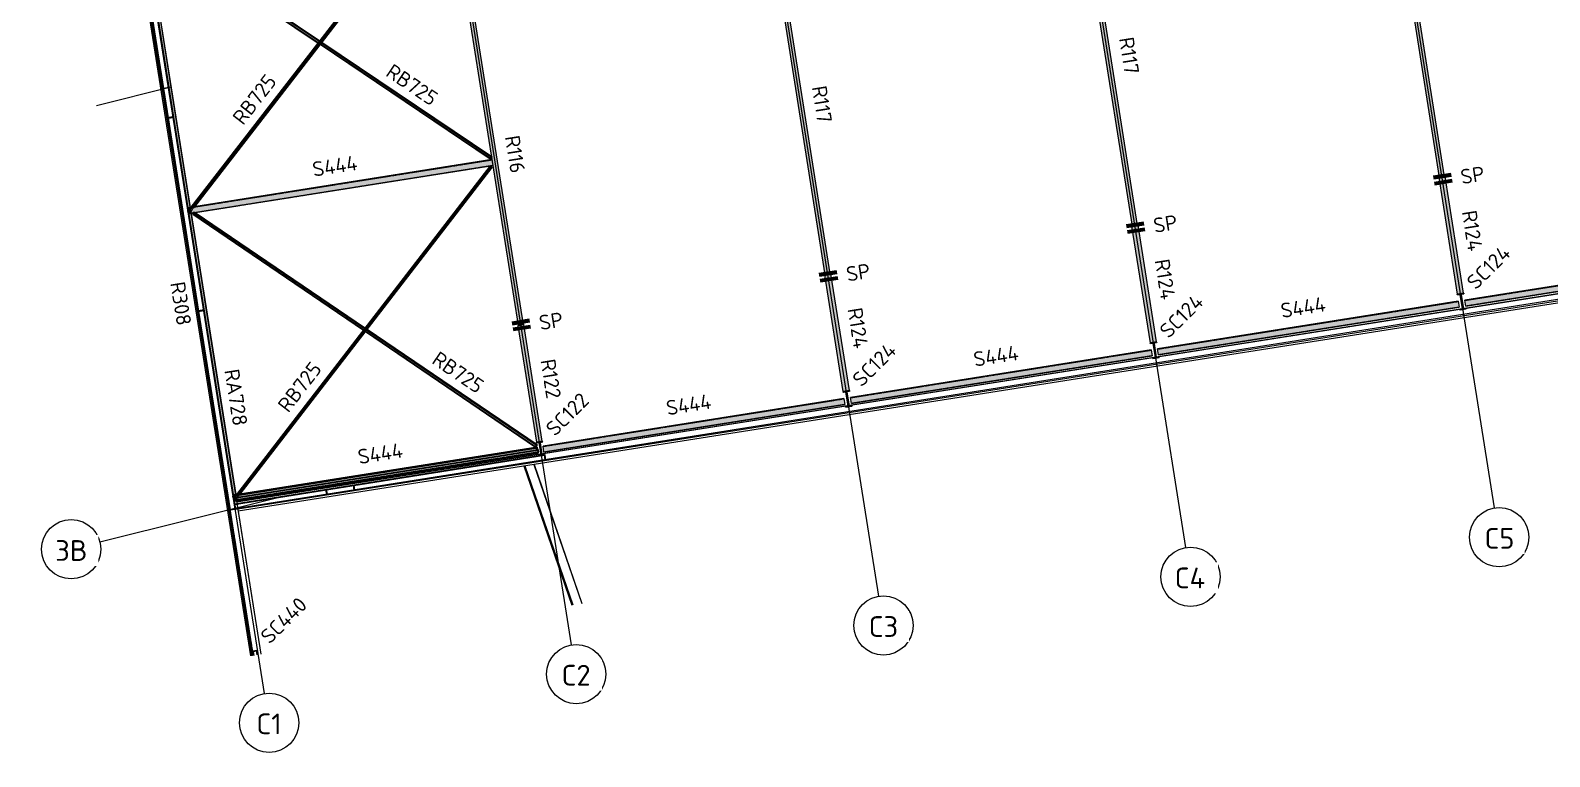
# Model space of a CAD drawing. Header units: millimetres. Extents: x 665 to 246729, y 5858 to 4056708.
# Drawn here: x 29257 to 80552, y 3990640 to 4015162 of the extents above; entities that cross this region are included whole.
import ezdxf

# ---------------------------------------------------------------- set-up
doc = ezdxf.new("R2010")
doc.units = ezdxf.units.MM
doc.linetypes.add('Dash', pattern=[7, 5, -2])
doc.linetypes.add('Hidden Half', pattern=[3, 2, -1])
for name, color, linetype, lineweight in [('A-200-M_WALL_EXT', 113, 'Continuous', 13), ('A-270-M_ROOF', 132, 'Continuous', 13), ('S-280-A_COLUMN', 171, 'Continuous', 18), ('S-280-A_STRUCT_FRAME', 2, 'Continuous', 18), ('S-280-M_COLUMN', 52, 'Continuous', 13), ('S-280-M_STRUCT_FRAME', 12, 'Continuous', 13), ('S-280-MH_COLUMN', 52, 'Hidden Half', 13), ('Z-000-T_TEXT', 131, 'Continuous', 25), ('Z-030-M_GRID', 191, 'Continuous', 13), ('Z-033_T_GRIDREF', 31, 'Continuous', 13)]:
    doc.layers.add(name, color=color, linetype=linetype, lineweight=lineweight)
doc.styles.add('ISOCPEUR_2', font='isocpeur.ttf', dxfattribs={"height": 700})
doc.styles.add('ISOCPEUR_3', font='isocpeur.ttf', dxfattribs={"height": 500})

# ---------------------------------------------------------------- blocks, each defined once
blk = doc.blocks.new('Roof Gutters3 - Roof Gutters-1885272-S6_001 - UPPER ROOF FRAMING - PART 3')
at = {"layer": 'A-270-M_ROOF', "color": 253, "lineweight": 5}
for p, q in [((-2323091, 4018745), (-2322211, 4013193)), ((-2322739, 4018497), (-2321907, 4013242)), ((-2322211, 4013193), (-2322230, 4013190)), ((-2321907, 4013242), (-2322211, 4013193)), ((-2322207, 4013167), (-2319179, 3994047)), ((-2321908, 4013255), (-2321907, 4013242)), ((-2321907, 4013242), (-2318874, 3994095)), ((-2320768, 4006058), (-2318873, 3994095)), ((-2309649, 4000508), (-2308032, 3995812)), ((-2309645, 4000509), (-2308028, 3995813)), ((-2309986, 4000455), (-2308368, 3995759)), ((-2309958, 4000459), (-2308341, 3995763)), ((-2319555, 3999260), (-2319689, 3999239))]:
    blk.add_line(p, q, dxfattribs=at)
blk = doc.blocks.new('25021-APA-ZZ-ZZ-M3-AR-000001_V3_rvt-1-S6_001 - UPPER ROOF FRAMING - PART 3')
at = {"layer": 'A-270-M_ROOF', "color": 253, "lineweight": 5}
for p, q in [((-2229569, 4013444), (-2319688, 3999234)), ((-2319622, 3999249), (-2229894, 4013398)), ((-2321912, 4013241), (-2324422, 4012615)), ((-2229531, 4013207), (-2319649, 3998997)), ((-2229521, 4013143), (-2319639, 3998933))]:
    blk.add_line(p, q, dxfattribs=at)
blk.add_blockref('Roof Gutters3 - Roof Gutters-1885272-S6_001 - UPPER ROOF FRAMING - PART 3', (0, 0), dxfattribs=at)
blk = doc.blocks.new('NRP_Framing-Steel-SHS - S444 - 200x200x6_0SHS-3936197-S6_001 - UPPER ROOF FRAMING - PART 3')
at = {"layer": 'S-280-M_STRUCT_FRAME', "linetype": 'Dash', "lineweight": 25}
for p, q in [((5206, 94), (-5186, 94)), ((5206, -94), (-5186, -94))]:
    blk.add_line(p, q, dxfattribs=at)
blk = doc.blocks.new('NRP_Framing-Steel-SHS - S444 - 200x200x6_0SHS-3936397-S6_001 - UPPER ROOF FRAMING - PART 3')
at = {"layer": 'S-280-M_STRUCT_FRAME', "linetype": 'Dash', "lineweight": 25}
for p, q in [((5206, 94), (-5195, 94)), ((5206, -94), (-5195, -94))]:
    blk.add_line(p, q, dxfattribs=at)
blk = doc.blocks.new('NRP_Framing-Steel-SHS - S444 - 200x200x6_0SHS-3935530-S6_001 - UPPER ROOF FRAMING - PART 3')
at = {"layer": 'S-280-M_STRUCT_FRAME', "linetype": 'Dash', "lineweight": 25}
for p, q in [((5145, 94), (-5132, 94)), ((5145, -94), (-5132, -94))]:
    blk.add_line(p, q, dxfattribs=at)
blk = doc.blocks.new('NRP_Framing-Steel-SHS - S444 - 200x200x6_0SHS-3935580-S6_001 - UPPER ROOF FRAMING - PART 3')
at = {"layer": 'S-280-M_STRUCT_FRAME', "linetype": 'Dash', "lineweight": 25}
for p, q in [((5155, 94), (-5132, 94)), ((5155, -94), (-5132, -94))]:
    blk.add_line(p, q, dxfattribs=at)
blk = doc.blocks.new('NRP_Framing-Steel-EA - RB725 - 75x75x8EA-3936348-S6_001 - UPPER ROOF FRAMING - PART 3')
at = {"layer": 'S-280-M_STRUCT_FRAME', "linetype": 'Dash', "lineweight": 35}
h = blk.add_hatch(color=132, dxfattribs=at)
h.paths.add_polyline_path([(-2309593, 4001094), (-2309551, 4001156), (-2315293, 4005055), (-2315339, 4004995), (-2309834, 4001258)])
h.paths.add_polyline_path([(-2315401, 4005038), (-2315355, 4005097), (-2321111, 4009005), (-2321138, 4009001), (-2321170, 4008954), (-2316272, 4005629)])
h = blk.add_hatch(color=132, dxfattribs=at)
h.paths.add_polyline_path([(-2309551, 4001156), (-2309552, 4001162), (-2315290, 4005058), (-2315293, 4005055), (-2309701, 4001258)])
h.paths.add_polyline_path([(-2315355, 4005097), (-2315352, 4005101), (-2321105, 4009006), (-2321111, 4009005), (-2316272, 4005719)])
at = {"layer": 'S-280-M_STRUCT_FRAME', "color": 133, "lineweight": 35}
for p, q in [((-2321139, 4009001), (-2321170, 4008955)), ((-2321170, 4008954), (-2321138, 4009001)), ((-2321170, 4008955), (-2321170, 4008954)), ((-2321170, 4008954), (-2315401, 4005038)), ((-2315355, 4005097), (-2321111, 4009005)), ((-2321105, 4009006), (-2315352, 4005101)), ((-2315339, 4004995), (-2309593, 4001094)), ((-2309551, 4001156), (-2315293, 4005055)), ((-2315290, 4005058), (-2309552, 4001162)), ((-2309551, 4001156), (-2309593, 4001094)), ((-2309552, 4001162), (-2309551, 4001156))]:
    blk.add_line(p, q, dxfattribs=at)
at = {"layer": 'S-280-M_STRUCT_FRAME', "color": 133, "linetype": 'Dash', "lineweight": 35}
for p, q in [((-2321132, 4009010), (-2321139, 4009001)), ((-2321138, 4009001), (-2321128, 4009016)), ((-2321129, 4009023), (-2321133, 4009016)), ((-2321133, 4009016), (-2321132, 4009010)), ((-2321128, 4009016), (-2321129, 4009023)), ((-2321129, 4009023), (-2321105, 4009006)), ((-2321112, 4009005), (-2321128, 4009016)), ((-2315401, 4005038), (-2315339, 4004995)), ((-2315293, 4005055), (-2315355, 4005097)), ((-2315352, 4005101), (-2315290, 4005058))]:
    blk.add_line(p, q, dxfattribs=at)
blk = doc.blocks.new('NRP_Framing-Steel-EA - RB725 - 75x75x8EA-3936451-S6_001 - UPPER ROOF FRAMING - PART 3')
at = {"layer": 'S-280-M_STRUCT_FRAME', "linetype": 'Dash', "lineweight": 35}
h = blk.add_hatch(color=132, dxfattribs=at)
h.paths.add_polyline_path([(-2319789, 3999342), (-2319788, 3999343), (-2319790, 3999348)])
h.paths.add_polyline_path([(-2319686, 3999483), (-2319679, 3999484), (-2311127, 4010571), (-2311128, 4010577), (-2319007, 4000363)])
for points in [[(-2319679, 3999484), (-2319668, 3999486), (-2311120, 4010566), (-2311127, 4010571), (-2319007, 4000355)], [(-2319668, 3999486), (-2319578, 3999500), (-2311068, 4010531), (-2311121, 4010571), (-2311120, 4010566), (-2319007, 4000342)], [(-2311068, 4010531), (-2311068, 4010532), (-2311128, 4010577), (-2311127, 4010571), (-2311120, 4010566), (-2311121, 4010572)]]:
    blk.add_hatch(color=132, dxfattribs=at).paths.add_polyline_path(points)
at = {"layer": 'S-280-M_STRUCT_FRAME', "color": 133, "lineweight": 35}
for p, q in [((-2319686, 3999483), (-2311128, 4010577)), ((-2311127, 4010571), (-2319679, 3999484)), ((-2311120, 4010566), (-2319668, 3999486)), ((-2311068, 4010531), (-2319578, 3999500)), ((-2311128, 4010577), (-2311127, 4010571)), ((-2311068, 4010532), (-2311128, 4010577)), ((-2311127, 4010571), (-2311120, 4010566)), ((-2311120, 4010566), (-2311121, 4010572)), ((-2311121, 4010572), (-2311068, 4010531)), ((-2311068, 4010531), (-2311068, 4010532)), ((-2319789, 3999342), (-2319790, 3999348))]:
    blk.add_line(p, q, dxfattribs=at)
at = {"layer": 'S-280-M_STRUCT_FRAME', "color": 133, "linetype": 'Dash', "lineweight": 35}
for p, q in [((-2319790, 3999348), (-2319686, 3999483)), ((-2319679, 3999484), (-2319789, 3999342)), ((-2319668, 3999486), (-2319782, 3999337)), ((-2319578, 3999500), (-2319730, 3999302)), ((-2319782, 3999337), (-2319789, 3999342)), ((-2319730, 3999302), (-2319780, 3999340))]:
    blk.add_line(p, q, dxfattribs=at)
blk = doc.blocks.new('NRP_Framing-Steel-EA - RB725 - 75x75x8EA-3936944-S6_001 - UPPER ROOF FRAMING - PART 3')
at = {"layer": 'S-280-M_STRUCT_FRAME', "linetype": 'Dash', "lineweight": 35}
h = blk.add_hatch(color=132, dxfattribs=at)
h.paths.add_polyline_path([(-2311123, 4010819), (-2311081, 4010881), (-2316828, 4014751), (-2316873, 4014692), (-2311956, 4011380)])
h.paths.add_polyline_path([(-2316936, 4014734), (-2316890, 4014793), (-2322688, 4018698), (-2322712, 4018694), (-2322745, 4018646), (-2318997, 4016122)])
h = blk.add_hatch(color=132, dxfattribs=at)
h.paths.add_polyline_path([(-2311081, 4010881), (-2311082, 4010888), (-2316825, 4014755), (-2316828, 4014751), (-2311956, 4011470)])
h.paths.add_polyline_path([(-2316890, 4014793), (-2316887, 4014797), (-2322681, 4018699), (-2322688, 4018698), (-2321256, 4017733)])
at = {"layer": 'S-280-M_STRUCT_FRAME', "color": 133, "lineweight": 35}
for p, q in [((-2322713, 4018694), (-2322745, 4018646)), ((-2322745, 4018646), (-2322712, 4018694)), ((-2322745, 4018646), (-2322745, 4018646)), ((-2322745, 4018646), (-2316936, 4014734)), ((-2316890, 4014793), (-2322688, 4018698)), ((-2322681, 4018699), (-2316887, 4014797)), ((-2316873, 4014692), (-2311123, 4010819)), ((-2311081, 4010881), (-2316828, 4014751)), ((-2316825, 4014755), (-2311082, 4010888)), ((-2311081, 4010881), (-2311123, 4010819)), ((-2311082, 4010888), (-2311081, 4010881))]:
    blk.add_line(p, q, dxfattribs=at)
at = {"layer": 'S-280-M_STRUCT_FRAME', "color": 133, "linetype": 'Dash', "lineweight": 35}
for p, q in [((-2322708, 4018702), (-2322713, 4018694)), ((-2322712, 4018694), (-2322703, 4018708)), ((-2322704, 4018714), (-2322708, 4018708)), ((-2322708, 4018708), (-2322708, 4018702)), ((-2322703, 4018708), (-2322704, 4018714)), ((-2322704, 4018714), (-2322681, 4018699)), ((-2322688, 4018698), (-2322703, 4018708)), ((-2316936, 4014734), (-2316874, 4014692)), ((-2316828, 4014751), (-2316890, 4014793)), ((-2316887, 4014797), (-2316825, 4014755))]:
    blk.add_line(p, q, dxfattribs=at)
blk = doc.blocks.new('NRP_Framing-Steel-EA - RB725 - 75x75x8EA-3965456-S6_001 - UPPER ROOF FRAMING - PART 3')
at = {"layer": 'S-280-M_STRUCT_FRAME', "linetype": 'Dash', "lineweight": 35}
h = blk.add_hatch(color=132, dxfattribs=at)
h.paths.add_polyline_path([(-2321326, 4009049), (-2321326, 4009050), (-2321327, 4009056)])
h.paths.add_polyline_path([(-2321224, 4009190), (-2321217, 4009191), (-2312641, 4020280), (-2312642, 4020286), (-2320724, 4009836)])
for points in [[(-2321217, 4009191), (-2321205, 4009193), (-2312635, 4020275), (-2312641, 4020280), (-2320718, 4009836)], [(-2321205, 4009193), (-2321115, 4009207), (-2312583, 4020240), (-2312636, 4020280), (-2312635, 4020275), (-2320708, 4009836)], [(-2312583, 4020240), (-2312583, 4020240), (-2312642, 4020286), (-2312641, 4020280), (-2312635, 4020275), (-2312636, 4020280), (-2312588, 4020244)]]:
    blk.add_hatch(color=132, dxfattribs=at).paths.add_polyline_path(points)
at = {"layer": 'S-280-M_STRUCT_FRAME', "color": 133, "lineweight": 35}
for p, q in [((-2321224, 4009190), (-2312642, 4020286)), ((-2312641, 4020280), (-2321217, 4009191)), ((-2312635, 4020275), (-2321205, 4009193)), ((-2312583, 4020240), (-2321115, 4009207)), ((-2312642, 4020286), (-2312641, 4020280)), ((-2312583, 4020240), (-2312642, 4020286)), ((-2312641, 4020280), (-2312635, 4020275)), ((-2312635, 4020275), (-2312636, 4020280)), ((-2312636, 4020280), (-2312583, 4020240)), ((-2312583, 4020240), (-2312583, 4020240)), ((-2321326, 4009049), (-2321327, 4009056))]:
    blk.add_line(p, q, dxfattribs=at)
at = {"layer": 'S-280-M_STRUCT_FRAME', "color": 133, "linetype": 'Dash', "lineweight": 35}
for p, q in [((-2321327, 4009056), (-2321224, 4009190)), ((-2321217, 4009191), (-2321326, 4009049)), ((-2321320, 4009045), (-2321326, 4009049)), ((-2321205, 4009193), (-2321320, 4009045)), ((-2321268, 4009010), (-2321317, 4009048)), ((-2321115, 4009207), (-2321268, 4009010))]:
    blk.add_line(p, q, dxfattribs=at)
blk = doc.blocks.new('NRP_Framing-Steel-EA - WB725 - 75x75x8EA-3952099-S6_001 - UPPER ROOF FRAMING - PART 3')
at = {"layer": 'S-280-M_STRUCT_FRAME', "linetype": 'Dash', "lineweight": 25}
for points in [[(-2309528, 4000992), (-2309525, 4000992), (-2309526, 4001000), (-2309529, 4001000), (-2309529, 4000996)], [(-2319807, 3999364), (-2319792, 3999366), (-2319793, 3999374), (-2319803, 3999373), (-2319813, 3999439), (-2319819, 3999438), (-2319807, 3999367)], [(-2319803, 3999373), (-2319793, 3999374), (-2319804, 3999440), (-2319813, 3999439), (-2319806, 3999397)]]:
    blk.add_hatch(color=256, dxfattribs=at).paths.add_polyline_path(points)
for p, q in [((-2319804, 3999440), (-2309583, 4001059)), ((-2309583, 4001059), (-2309572, 4000993)), ((-2319756, 3999380), (-2309529, 4001000)), ((-2319755, 3999372), (-2309528, 4000992)), ((-2319756, 3999380), (-2319793, 3999374)), ((-2319792, 3999366), (-2319755, 3999372)), ((-2319755, 3999372), (-2319756, 3999380))]:
    blk.add_line(p, q, dxfattribs=at)
at = {"layer": 'S-280-M_STRUCT_FRAME', "lineweight": 25}
for p, q in [((-2309529, 4001000), (-2309526, 4001000)), ((-2309526, 4001000), (-2309525, 4000992)), ((-2319813, 3999439), (-2319819, 3999438)), ((-2319819, 3999438), (-2319807, 3999364)), ((-2319813, 3999439), (-2319804, 3999440)), ((-2319803, 3999373), (-2319813, 3999439)), ((-2319807, 3999364), (-2319792, 3999366)), ((-2319793, 3999374), (-2319803, 3999373))]:
    blk.add_line(p, q, dxfattribs=at)
blk = doc.blocks.new('NRP_Framing-Steel-EA - WB725 - 75x75x8EA-3952101-S6_001 - UPPER ROOF FRAMING - PART 3')
at = {"layer": 'S-280-M_STRUCT_FRAME', "linetype": 'Dash', "lineweight": 25}
for points in [[(-2309494, 4000921), (-2309489, 4000922), (-2309501, 4000996), (-2309528, 4000992), (-2309527, 4000984), (-2309505, 4000987)], [(-2309516, 4000918), (-2309494, 4000921), (-2309505, 4000987), (-2309527, 4000984), (-2309526, 4000980)]]:
    blk.add_hatch(color=256, dxfattribs=at).paths.add_polyline_path(points)
for p, q in [((-2309551, 4000980), (-2319757, 3999364)), ((-2309516, 4000918), (-2319700, 3999305)), ((-2309553, 4000988), (-2309551, 4000980)), ((-2309551, 4000980), (-2309527, 4000984)), ((-2319757, 3999364), (-2319759, 3999371)), ((-2319700, 3999305), (-2319711, 3999371))]:
    blk.add_line(p, q, dxfattribs=at)
at = {"layer": 'S-280-M_STRUCT_FRAME', "lineweight": 25}
for p, q in [((-2309501, 4000996), (-2309528, 4000992)), ((-2309527, 4000984), (-2309505, 4000987)), ((-2309494, 4000921), (-2309516, 4000918)), ((-2309505, 4000987), (-2309494, 4000921)), ((-2309489, 4000922), (-2309501, 4000996)), ((-2309494, 4000921), (-2309489, 4000922))]:
    blk.add_line(p, q, dxfattribs=at)
blk = doc.blocks.new('NRP_Framing-Steel-PFC - R308 - 250PFC-4012580-S6_001 - UPPER ROOF FRAMING - PART 3')
at = {"layer": 'S-280-M_STRUCT_FRAME', "linetype": 'Dash', "lineweight": 25}
for points in [[(-2323124, 4018718), (-2323043, 4018732), (-2323047, 4018742), (-2323126, 4018729)], [(-2323124, 4018717), (-2323035, 4018731), (-2323039, 4018743), (-2323045, 4018741), (-2323043, 4018731), (-2323124, 4018718)], [(-2319216, 3994041), (-2319127, 3994055), (-2323035, 4018731), (-2323124, 4018717), (-2320438, 4001762)]]:
    blk.add_hatch(color=256, dxfattribs=at).paths.add_polyline_path(points)
at = {"layer": 'S-280-M_STRUCT_FRAME', "lineweight": 25}
for p, q in [((-2323047, 4018743), (-2323126, 4018730)), ((-2323126, 4018729), (-2323046, 4018742)), ((-2323126, 4018730), (-2323126, 4018729)), ((-2323126, 4018729), (-2323124, 4018718)), ((-2323043, 4018731), (-2323124, 4018718)), ((-2323124, 4018717), (-2323035, 4018731)), ((-2323124, 4018718), (-2323124, 4018717)), ((-2323124, 4018717), (-2319216, 3994041)), ((-2323045, 4018742), (-2323043, 4018731)), ((-2323035, 4018731), (-2323037, 4018744)), ((-2319127, 3994055), (-2323035, 4018731))]:
    blk.add_line(p, q, dxfattribs=at)
at = {"layer": 'S-280-M_STRUCT_FRAME', "linetype": 'Dash', "lineweight": 25}
for p, q in [((-2323037, 4018744), (-2323046, 4018743)), ((-2323046, 4018742), (-2323045, 4018742))]:
    blk.add_line(p, q, dxfattribs=at)
blk = doc.blocks.new('NRP_Framing-Steel-Purlin Z - G914 - EZ250-15-4088759-S6_001 - UPPER ROOF FRAMING - PART 3')
at = {"layer": 'S-280-M_STRUCT_FRAME', "color": 150, "linetype": 'Dash', "lineweight": 35}
blk.add_line((-2319156, 3994197), (-2319912, 3998967), dxfattribs=at)
blk = doc.blocks.new('Grid - NRP_Grid-Head-320187-S6_001 - UPPER ROOF FRAMING - PART 3')
at = {"layer": 'Z-033_T_GRIDREF'}
blk.add_circle((0, 0), 5, dxfattribs=at)
blk = doc.blocks.new('NRP_Splice _v3_ - NRP_Splice-3209833-S6_001 - UPPER ROOF FRAMING - PART 3')
at = {"layer": 'Z-000-T_TEXT', "lineweight": 70}
for p, q in [((-0.5, 1.5), (-0.5, -1.5)), ((-0.5, 1.5), (-0.5, -1.5)), ((0.5, 1.5), (0.5, -1.5)), ((0.5, -1.5), (0.5, 1.5))]:
    blk.add_line(p, q, dxfattribs=at)

msp = doc.modelspace()

# ---------------------------------------------------------------- hatches: boundary and pattern name
at = {"layer": 'S-280-M_STRUCT_FRAME', "lineweight": 5}
for points in [[(75233.5, 4021420.7), (75064.6, 4021393.9), (76838.5, 4010194.9), (77007.4, 4010221.6)], [(66467.7, 4008552.2), (66636.6, 4008579), (64862.8, 4019778.1), (64693.9, 4019751.3), (66413.2, 4008896.9)], [(56097, 4006909.6), (56265.9, 4006936.4), (54492.1, 4018135.4), (54323.2, 4018108.7), (55782.3, 4008896.9)], [(45737.4, 4005197.2), (45906.3, 4005223.9), (44121.4, 4016492.9), (43952.8, 4016463.9), (45151.4, 4008896.9)], [(34595.2, 4008973.1), (44868.2, 4010600.2), (44836.9, 4010797.8), (34563.9, 4009170.6), (34583.4, 4009047.6)], [(77007.2, 4010222.5), (77026, 4010225.5), (77019.1, 4010268.7), (77000.4, 4010265.7), (77006.9, 4010224.4)], [(76819.5, 4010192.8), (76838.3, 4010195.8), (76831.5, 4010239), (76812.7, 4010236), (76819.2, 4010194.9)], [(77443.4, 4006254), (77649.8, 4006286.7), (77026.2, 4010224.4), (76819.7, 4010191.7), (77024.8, 4008896.9)], [(36099.2, 3999476.2), (36188.1, 3999490.3), (34685.1, 4008979.3), (34596.2, 4008965.2), (35737.2, 4001761.7)], [(66448.8, 4008550.2), (66467.6, 4008553.1), (66460.8, 4008596.3), (66442, 4008593.4), (66448.5, 4008552.2)], [(66655.4, 4008581.7), (66449, 4008549), (67072.7, 4004611.4), (67279.1, 4004644.1)], [(66636.5, 4008579.9), (66655.3, 4008582.9), (66648.4, 4008626.1), (66629.6, 4008623.1), (66636.2, 4008581.7)], [(77719.1, 4005852.8), (87869.5, 4007460.6), (87838.2, 4007658.1), (77687.8, 4006050.4)], [(56078.1, 4006907.6), (56096.9, 4006910.5), (56090, 4006953.7), (56071.3, 4006950.8), (56077.8, 4006909.6)], [(56284.7, 4006939.1), (56078.3, 4006906.4), (56702, 4002968.7), (56908.4, 4003001.4)], [(56265.8, 4006937.3), (56284.5, 4006940.3), (56277.7, 4006983.4), (56258.9, 4006980.5), (56265.5, 4006939.1)], [(67348.4, 4004210.2), (77498.8, 4005817.9), (77467.5, 4006015.5), (67317.1, 4004407.7)], [(45727.8, 4005196.7), (45737.2, 4005198.2), (45731.4, 4005235.1), (45722, 4005233.6), (45727.7, 4005197.2)], [(45728, 4005195.5), (46351.7, 4001257.8), (46539.4, 4001287.5), (45915.7, 4005225.2)], [(45906.1, 4005224.9), (45915.5, 4005226.4), (45909.6, 4005263.3), (45900.3, 4005261.8), (45906.1, 4005225.2)], [(56977.6, 4002567.6), (67128.1, 4004175.3), (67096.8, 4004372.8), (56946.3, 4002765.1)], [(46597, 4000923.4), (56757.4, 4002532.7), (56726.1, 4002730.2), (46565.8, 4001120.9)], [(36132.7, 3999265.9), (46396.8, 4000891.7), (46365.5, 4001089.2), (36101.5, 3999463.5), (36121, 3999340.2)]]:
    msp.add_hatch(color=256, dxfattribs=at).paths.add_polyline_path(points)
h = msp.add_hatch(color=256, dxfattribs=at)
h.paths.add_polyline_path([(34563.7, 4009170.8), (34652.6, 4009184.9), (33142.9, 4018715.7), (33054.1, 4018701.2), (34484.4, 4009671.5)])
h.paths.add_polyline_path([(33042.6, 4018774.2), (33131.5, 4018788.3), (33129.3, 4018801.8), (33040.4, 4018787.7)])
at = {"layer": 'S-280-M_STRUCT_FRAME'}
for points in [[(77026.2, 4010224.4), (77026, 4010225.5), (77007.4, 4010221.6)], [(34596.2, 4008965.2), (34604, 4008967.2), (34602.9, 4008974.2), (34595, 4008973)], [(66655.4, 4008581.7), (66655.3, 4008582.9), (66636.6, 4008579)], [(56284.7, 4006939.1), (56284.5, 4006940.3), (56265.9, 4006936.4)], [(45915.7, 4005225.2), (45915.5, 4005226.4), (45906.3, 4005223.8)]]:
    msp.add_hatch(color=256, dxfattribs=at).paths.add_polyline_path(points)

# ---------------------------------------------------------------- linework, layer by layer
at = {"layer": 'A-200-M_WALL_EXT', "lineweight": 35}
for p, q in [((33906.1, 4012203.4), (29740.9, 4038500.6)), ((29913.8, 4038528), (34079, 4012230.8)), ((33906.1, 4012203.4), (34079, 4012230.8)), ((34079, 4012230.8), (33906.1, 4012203.4)), ((34938.6, 4005684.7), (33906.1, 4012203.4)), ((34079, 4012230.8), (36175.3, 3998995.8)), ((34938.6, 4005684.7), (35111.5, 4005712)), ((35111.5, 4005712), (34938.6, 4005684.7)), ((36002.4, 3998968.4), (34938.6, 4005684.7)), ((36147.9, 3999168.6), (46612.5, 4000826.1)), ((46639.8, 4000653.2), (36175.3, 3998995.8)), ((46612.5, 4000826.1), (46639.8, 4000653.2)), ((39275.6, 3999486.8), (39248.3, 3999659.7)), ((40166.8, 3999805.2), (40194.2, 3999632.3)), ((36175.3, 3998995.8), (36002.4, 3998968.4))]:
    msp.add_line(p, q, dxfattribs=at)
at = {"layer": 'S-280-M_COLUMN', "lineweight": 35}
for p, q in [((77444.9, 4006244.4), (77651.4, 4006277.1)), ((77447, 4006231.4), (77444.9, 4006244.4)), ((77531.6, 4006244.8), (77447, 4006231.4)), ((77621.8, 4005765.2), (77547.7, 4006233.2)), ((77557.1, 4006234.7), (77631.3, 4005766.7)), ((77653.4, 4006264.1), (77568.8, 4006250.7)), ((77651.4, 4006277.1), (77653.4, 4006264.1)), ((77525.5, 4005735.8), (77610.1, 4005749.2)), ((77527.6, 4005722.7), (77525.5, 4005735.8)), ((77734, 4005755.4), (77527.6, 4005722.7)), ((77647.3, 4005755.1), (77731.9, 4005768.5)), ((77731.9, 4005768.5), (77734, 4005755.4)), ((67074.2, 4004601.8), (67280.6, 4004634.5)), ((67076.3, 4004588.8), (67074.2, 4004601.8)), ((67160.9, 4004602.2), (67076.3, 4004588.8)), ((67282.7, 4004621.5), (67198.1, 4004608.1)), ((67280.6, 4004634.5), (67282.7, 4004621.5)), ((67154.8, 4004093.2), (67239.4, 4004106.6)), ((67156.8, 4004080.1), (67154.8, 4004093.2)), ((67363.3, 4004112.8), (67156.8, 4004080.1)), ((67251.1, 4004122.6), (67176.9, 4004590.5)), ((67186.4, 4004592), (67260.5, 4004124.1)), ((67276.6, 4004112.4), (67361.2, 4004125.9)), ((67361.2, 4004125.9), (67363.3, 4004112.8)), ((56703.5, 4002959.2), (56909.9, 4002991.9)), ((56705.6, 4002946.2), (56703.5, 4002959.2)), ((56790.2, 4002959.6), (56705.6, 4002946.2)), ((56880.3, 4002480), (56806.2, 4002947.9)), ((56815.7, 4002949.4), (56889.8, 4002481.5)), ((56912, 4002978.9), (56827.3, 4002965.4)), ((56909.9, 4002991.9), (56912, 4002978.9)), ((56784.1, 4002450.5), (56868.7, 4002463.9)), ((56786.1, 4002437.5), (56784.1, 4002450.5)), ((56992.6, 4002470.2), (56786.1, 4002437.5)), ((56905.8, 4002469.8), (56990.5, 4002483.2)), ((56990.5, 4002483.2), (56992.6, 4002470.2)), ((46353.2, 4001248.1), (46540.9, 4001277.9)), ((46355.5, 4001233.8), (46353.2, 4001248.1)), ((46433.6, 4001246.2), (46355.5, 4001233.8)), ((46510.1, 4000836.1), (46446.6, 4001236.7)), ((46455.6, 4001238.1), (46519.1, 4000837.5)), ((46543.2, 4001263.5), (46465.1, 4001251.2)), ((46540.9, 4001277.9), (46543.2, 4001263.5)), ((46422.5, 4000810.7), (46500.6, 4000823.1)), ((46424.8, 4000796.4), (46422.5, 4000810.7)), ((46532.1, 4000828), (46610.2, 4000840.4)), ((46610.2, 4000840.4), (46612.5, 4000826.1)), ((36759.5, 3994197.6), (36906.3, 3994220.8)), ((36902.1, 3994215.1), (36763.8, 3994193.2)), ((36763.8, 3994193.2), (36785.7, 3994055.4)), ((36923.9, 3994077.3), (36902.1, 3994215.1)), ((36906.3, 3994220.8), (36928.9, 3994078.1))]:
    msp.add_line(p, q, dxfattribs=at)
for centre, radius, start, end in [((77533.8, 4006231), 14, 9.00033, 99.00033), ((77571, 4006236.9), 14, 99.00033, 189.00033), ((77608, 4005763), 14, 279.00033, 9.00033), ((77645.1, 4005768.9), 14, 189.00033, 279.00033), ((67163.1, 4004588.4), 14, 9.00033, 99.00033), ((67200.3, 4004594.2), 14, 99.00033, 189.00033), ((67237.2, 4004120.4), 14, 279.00033, 9.00033), ((67274.4, 4004126.3), 14, 189.00033, 279.00033), ((56792.4, 4002945.7), 14, 9.00033, 99.00033), ((56829.5, 4002951.6), 14, 99.00033, 189.00033), ((56866.5, 4002477.8), 14, 279.00033, 9.00033), ((56903.7, 4002483.7), 14, 189.00033, 279.00033), ((46435.4, 4001234.9), 11.4, 9.00033, 99.00033), ((46466.9, 4001239.9), 11.4, 99.00033, 189.00033), ((46498.8, 4000834.3), 11.4, 279.00033, 9.00033), ((46530.3, 4000839.3), 11.4, 189.00033, 279.00033)]:
    msp.add_arc(centre, radius, start, end, dxfattribs=at)
at = {"layer": 'S-280-M_STRUCT_FRAME', "lineweight": 25}
for p, q in [((76838.5, 4010194.9), (75064.6, 4021393.9)), ((77007.4, 4010221.6), (75233.5, 4021420.7)), ((66467.7, 4008552.2), (64693.9, 4019751.3)), ((66636.6, 4008579), (64862.8, 4019778.1)), ((33143, 4018715.7), (34652.6, 4009184.9)), ((56097, 4006909.6), (54323.2, 4018108.7)), ((56265.9, 4006936.4), (54492.1, 4018135.4)), ((45737.4, 4005197.2), (43952.5, 4016466.1)), ((45906.3, 4005223.9), (44121.4, 4016492.9)), ((44836.9, 4010797.8), (34563.9, 4009170.6)), ((44836.9, 4010797.8), (44868.2, 4010600.2)), ((34595.2, 4008973.1), (44868.2, 4010600.2)), ((77019, 4010269.8), (77000.2, 4010266.9)), ((77000.4, 4010265.7), (77019.1, 4010268.7)), ((77019.1, 4010268.7), (77019, 4010269.8)), ((77026, 4010225.5), (77019.1, 4010268.7)), ((76831.3, 4010240.1), (76812.5, 4010237.1)), ((76812.5, 4010237.1), (76812.7, 4010236)), ((76812.7, 4010236), (76831.5, 4010239)), ((76812.7, 4010236), (76819.5, 4010192.8)), ((76838.3, 4010195.8), (76819.5, 4010192.8)), ((76819.5, 4010192.8), (76819.7, 4010191.7)), ((76819.7, 4010191.7), (77026.2, 4010224.4)), ((77443.4, 4006254), (76819.7, 4010191.7)), ((77007.4, 4010221.6), (76838.5, 4010194.9)), ((77026, 4010225.5), (77007.2, 4010222.5)), ((77026.2, 4010224.4), (77026, 4010225.5)), ((77649.8, 4006286.7), (77026.2, 4010224.4)), ((34652.6, 4009184.9), (34563.7, 4009170.8)), ((34595.2, 4008973.1), (34563.9, 4009170.6)), ((34602.9, 4008974.2), (34595, 4008973)), ((34596.2, 4008965.2), (34685.1, 4008979.3)), ((34604, 4008967.2), (34602.9, 4008974.2)), ((34685, 4008980), (34604, 4008967.2)), ((34685.1, 4008979.3), (34685, 4008980)), ((34685.1, 4008979.3), (36188.1, 3999490.3)), ((66460.6, 4008597.5), (66441.8, 4008594.5)), ((66441.8, 4008594.5), (66442, 4008593.4)), ((66442, 4008593.4), (66460.8, 4008596.3)), ((66442, 4008593.4), (66448.8, 4008550.2)), ((66467.6, 4008553.1), (66448.8, 4008550.2)), ((66448.8, 4008550.2), (66449, 4008549)), ((66449, 4008549), (66655.4, 4008581.7)), ((67072.7, 4004611.4), (66449, 4008549)), ((66636.6, 4008579), (66467.7, 4008552.2)), ((66648.2, 4008627.2), (66629.5, 4008624.2)), ((66629.6, 4008623.1), (66648.4, 4008626.1)), ((66655.3, 4008582.9), (66636.5, 4008579.9)), ((66648.4, 4008626.1), (66648.2, 4008627.2)), ((66655.3, 4008582.9), (66648.4, 4008626.1)), ((66655.4, 4008581.7), (66655.3, 4008582.9)), ((67279.1, 4004644.1), (66655.4, 4008581.7)), ((87838.2, 4007658.1), (77687.8, 4006050.4)), ((77719.1, 4005852.8), (87869.5, 4007460.6)), ((56089.9, 4006954.9), (56071.1, 4006951.9)), ((56071.1, 4006951.9), (56071.3, 4006950.8)), ((56071.3, 4006950.8), (56090, 4006953.7)), ((56071.3, 4006950.8), (56078.1, 4006907.6)), ((56096.9, 4006910.5), (56078.1, 4006907.6)), ((56078.1, 4006907.6), (56078.3, 4006906.4)), ((56078.3, 4006906.4), (56284.7, 4006939.1)), ((56702, 4002968.7), (56078.3, 4006906.4)), ((56265.9, 4006936.4), (56097, 4006909.6)), ((56277.5, 4006984.6), (56258.8, 4006981.6)), ((56258.9, 4006980.5), (56277.7, 4006983.4)), ((56284.5, 4006940.3), (56265.8, 4006937.3)), ((56277.7, 4006983.4), (56277.5, 4006984.6)), ((56284.5, 4006940.3), (56277.7, 4006983.4)), ((56284.7, 4006939.1), (56284.5, 4006940.3)), ((56908.4, 4003001.4), (56284.7, 4006939.1)), ((77649.8, 4006286.7), (77443.4, 4006254)), ((77467.5, 4006015.5), (67317.1, 4004407.7)), ((67348.4, 4004210.2), (77498.8, 4005817.9)), ((77467.5, 4006015.5), (77498.8, 4005817.9)), ((77719.1, 4005852.8), (77687.8, 4006050.4)), ((45731.2, 4005236.3), (45721.8, 4005234.8)), ((45721.8, 4005234.8), (45722, 4005233.6)), ((45722, 4005233.6), (45731.4, 4005235.1)), ((45722, 4005233.6), (45727.8, 4005196.7)), ((45737.2, 4005198.2), (45727.8, 4005196.7)), ((45727.8, 4005196.7), (45728, 4005195.5)), ((45728, 4005195.5), (45915.7, 4005225.2)), ((46351.7, 4001257.8), (45728, 4005195.5)), ((45906.3, 4005223.9), (45737.4, 4005197.2)), ((45909.4, 4005264.6), (45900.1, 4005263.1)), ((45900.3, 4005261.8), (45909.6, 4005263.3)), ((45915.5, 4005226.4), (45906.1, 4005224.9)), ((45909.6, 4005263.3), (45909.4, 4005264.6)), ((45915.5, 4005226.4), (45909.6, 4005263.3)), ((45915.7, 4005225.2), (45915.5, 4005226.4)), ((46539.4, 4001287.5), (45915.7, 4005225.2)), ((67279.1, 4004644.1), (67072.7, 4004611.4)), ((67096.8, 4004372.8), (56946.3, 4002765.1)), ((56977.6, 4002567.6), (67128.1, 4004175.3)), ((67096.8, 4004372.8), (67128.1, 4004175.3)), ((67348.4, 4004210.2), (67317.1, 4004407.7)), ((56726.1, 4002730.2), (46565.8, 4001120.9)), ((56908.4, 4003001.4), (56702, 4002968.7)), ((56726.1, 4002730.2), (56757.4, 4002532.7)), ((56977.6, 4002567.6), (56946.3, 4002765.1)), ((46597, 4000923.4), (56757.4, 4002532.7)), ((46365.5, 4001089.2), (36101.5, 3999463.5)), ((46539.4, 4001287.5), (46351.7, 4001257.8)), ((46365.5, 4001089.2), (46396.8, 4000891.7)), ((46597, 4000923.4), (46565.8, 4001120.9)), ((36132.7, 3999265.9), (46396.8, 4000891.7)), ((36188.1, 3999490.3), (36099.2, 3999476.2)), ((36132.7, 3999265.9), (36101.5, 3999463.5))]:
    msp.add_line(p, q, dxfattribs=at)
at = {"layer": 'S-280-M_STRUCT_FRAME', "linetype": 'Dash', "lineweight": 25}
for p, q in [((77000.1, 4010266.8), (76831.3, 4010240.1)), ((76831.5, 4010239), (76911.2, 4010251.6)), ((76911.2, 4010251.6), (76918, 4010208.4)), ((76920.7, 4010253.1), (77000.3, 4010265.7)), ((76927.5, 4010209.9), (76920.7, 4010253.1)), ((76918, 4010208.4), (76838.4, 4010195.8)), ((77007.2, 4010222.5), (76927.5, 4010209.9)), ((76927.5, 4010209.8), (76927.5, 4010209.9)), ((66629.4, 4008624.2), (66460.6, 4008597.5)), ((66460.8, 4008596.4), (66540.5, 4008609)), ((66547.3, 4008565.8), (66467.6, 4008553.2)), ((66540.5, 4008609), (66547.3, 4008565.8)), ((66549.9, 4008610.5), (66629.6, 4008623.1)), ((66556.8, 4008567.3), (66549.9, 4008610.5)), ((66636.4, 4008579.9), (66556.8, 4008567.3)), ((66556.8, 4008567.2), (66556.8, 4008567.3)), ((56258.7, 4006981.6), (56089.9, 4006954.9)), ((56090.1, 4006953.7), (56169.7, 4006966.3)), ((56176.6, 4006923.2), (56096.9, 4006910.5)), ((56169.7, 4006966.3), (56176.6, 4006923.2)), ((56179.2, 4006967.9), (56258.9, 4006980.5)), ((56186.1, 4006924.7), (56179.2, 4006967.9)), ((56265.7, 4006937.3), (56186.1, 4006924.7)), ((56186.1, 4006924.6), (56186.1, 4006924.7)), ((45900, 4005263.1), (45731.2, 4005236.3)), ((45731.4, 4005235.1), (45811.3, 4005247.7)), ((45817.2, 4005210.9), (45737.3, 4005198.2)), ((45811.3, 4005247.7), (45817.2, 4005210.9)), ((45820.3, 4005249.2), (45900.2, 4005261.8)), ((45826.1, 4005212.3), (45820.3, 4005249.2)), ((45906, 4005224.9), (45826.1, 4005212.3)), ((45826.2, 4005212.2), (45826.1, 4005212.3))]:
    msp.add_line(p, q, dxfattribs=at)
at = {"layer": 'S-280-MH_COLUMN', "lineweight": 35}
for p, q in [((36758.1, 3994197.3), (36759.5, 3994197.6)), ((36780.7, 3994054.6), (36758.1, 3994197.3))]:
    msp.add_line(p, q, dxfattribs=at)
at = {"layer": 'Z-030-M_GRID'}
for p, q in [((78692.6, 3999035), (70739.7, 4049246.1)), ((68273.2, 3997699.7), (60369, 4047603.5)), ((57902.5, 3996057.1), (49998.3, 4045960.8)), ((47531.8, 3994414.4), (39627.5, 4044318.2)), ((37161.1, 3992771.8), (29256.8, 4042675.6)), ((36174.8, 3999021), (131641.7, 4014142))]:
    msp.add_line(p, q, dxfattribs=at)

# ---------------------------------------------------------------- block references
at = {"lineweight": 5}
msp.add_blockref('25021-APA-ZZ-ZZ-M3-AR-000001_V3_rvt-1-S6_001 - UPPER ROOF FRAMING - PART 3', (2355908.8, 0), dxfattribs=at)
at = {"layer": 'S-280-M_STRUCT_FRAME', "color": 133, "linetype": 'Dash', "lineweight": 35}
for name in ['NRP_Framing-Steel-EA - RB725 - 75x75x8EA-3965456-S6_001 - UPPER ROOF FRAMING - PART 3', 'NRP_Framing-Steel-EA - RB725 - 75x75x8EA-3936944-S6_001 - UPPER ROOF FRAMING - PART 3', 'NRP_Framing-Steel-EA - RB725 - 75x75x8EA-3936451-S6_001 - UPPER ROOF FRAMING - PART 3', 'NRP_Framing-Steel-EA - RB725 - 75x75x8EA-3936348-S6_001 - UPPER ROOF FRAMING - PART 3']:
    msp.add_blockref(name, (2355908.8, 0), dxfattribs=at)
at = {"layer": 'S-280-M_STRUCT_FRAME', "linetype": 'Dash', "lineweight": 25}
for name in ['NRP_Framing-Steel-PFC - R308 - 250PFC-4012580-S6_001 - UPPER ROOF FRAMING - PART 3', 'NRP_Framing-Steel-EA - WB725 - 75x75x8EA-3952099-S6_001 - UPPER ROOF FRAMING - PART 3', 'NRP_Framing-Steel-EA - WB725 - 75x75x8EA-3952101-S6_001 - UPPER ROOF FRAMING - PART 3']:
    msp.add_blockref(name, (2355908.8, 0), dxfattribs=at)
for name, p, rotation in [('NRP_Framing-Steel-SHS - S444 - 200x200x6_0SHS-3936397-S6_001 - UPPER ROOF FRAMING - PART 3', (39721.5, 4009886.3), 189.0003283882522), ('NRP_Framing-Steel-SHS - S444 - 200x200x6_0SHS-3935530-S6_001 - UPPER ROOF FRAMING - PART 3', (82785.1, 4006756.5), 189.0003283882521), ('NRP_Framing-Steel-SHS - S444 - 200x200x6_0SHS-3935530-S6_001 - UPPER ROOF FRAMING - PART 3', (72414.4, 4005113.8), 189.0003283882521), ('NRP_Framing-Steel-SHS - S444 - 200x200x6_0SHS-3935530-S6_001 - UPPER ROOF FRAMING - PART 3', (62043.6, 4003471.2), 189.0003283882521), ('NRP_Framing-Steel-SHS - S444 - 200x200x6_0SHS-3935580-S6_001 - UPPER ROOF FRAMING - PART 3', (51672.9, 4001828.6), 189.0003283882521), ('NRP_Framing-Steel-SHS - S444 - 200x200x6_0SHS-3936197-S6_001 - UPPER ROOF FRAMING - PART 3', (41259, 4000179.1), 189.0003283882522)]:
    msp.add_blockref(name, p, dxfattribs=dict(at, rotation=rotation))
at = {"layer": 'S-280-M_STRUCT_FRAME', "color": 150, "lineweight": 35}
msp.add_blockref('NRP_Framing-Steel-Purlin Z - G914 - EZ250-15-4088759-S6_001 - UPPER ROOF FRAMING - PART 3', (2355908.8, 0), dxfattribs=at)
at = {"layer": 'Z-000-T_TEXT', "lineweight": 70, "xscale": 200, "yscale": 200, "zscale": 200, "rotation": 99.00032838819875}
for p in [(76946, 4010142.7), (66575.3, 4008500.1), (56204.6, 4006857.4), (45833.8, 4005214.8)]:
    msp.add_blockref('NRP_Splice _v3_ - NRP_Splice-3209833-S6_001 - UPPER ROOF FRAMING - PART 3', p, dxfattribs=at)
at = {"layer": 'Z-033_T_GRIDREF'}
for p, xscale, yscale, zscale, rotation in [((78849.1, 3998047.3), 199.9999999999999, 199.9999999999999, 199.9999999999999, 9.000328388145594), ((30634.5, 3997641.1), 199.9999999999999, 199.9999999999999, 199.9999999999999, 103.9934690902138), ((68429.7, 3996712), 199.9999999999999, 199.9999999999999, 199.9999999999999, 9.000328388145594), ((58059, 3995069.4), 199.9999999999998, 199.9999999999998, 199.9999999999998, 9.000328388145105), ((47688.2, 3993426.8), 199.9999999999999, 199.9999999999999, 199.9999999999999, 9.00032838814547), ((37317.5, 3991784.1), 199.9999999999999, 199.9999999999999, 199.9999999999999, 9.000328388145714)]:
    msp.add_blockref('Grid - NRP_Grid-Head-320187-S6_001 - UPPER ROOF FRAMING - PART 3', p, dxfattribs=dict(at, xscale=xscale, yscale=yscale, zscale=zscale, rotation=rotation))

# ---------------------------------------------------------------- texts
at = {"layer": 'S-280-A_COLUMN', "lineweight": 13, "char_height": 500, "attachment_point": 1, "rotation": 45, "style": 'ISOCPEUR_3'}
for s, insert, width in [('SC124', (77705.7, 4006726.6), 2132.489), ('SC124', (67335, 4005084), 2132.489), ('SC124', (56964.3, 4003441.4), 2132.489), ('SC122', (46612.5, 4001777.2), 2084.387), ('SC440', (36980.2, 3994763.2), 2308.86)]:
    msp.add_mtext(s, dxfattribs=dict(at, insert=insert, width=width))
at = {"layer": 'S-280-A_STRUCT_FRAME', "lineweight": 13, "char_height": 500, "attachment_point": 1, "style": 'ISOCPEUR_3'}
for s, insert, width, rotation in [('R117', (66502.4, 4014970.5), 1523.206, 279.00033), ('RB725', (41496.7, 4014061.2), 2260.759, 326.04182), ('RB725', (36045.5, 4012235.4), 2260.759, 52.28342), ('R117', (56131.6, 4013327.9), 1523.206, 279.00033), ('R116', (45766.4, 4011650.4), 1523.206, 279.00033), ('S444', (38745.5, 4010711), 1924.05, 9.00033), ('R124', (78079.2, 4009119.6), 1699.577, 279.00033), ('R124', (67708.5, 4007477), 1699.577, 279.00033), ('R308', (34468.8, 4006710.1), 1779.746, 279.00033), ('S444', (71437.4, 4005938.4), 1924.05, 9.00033), ('R124', (57337.8, 4005834.3), 1699.577, 279.00033), ('RB725', (43054.4, 4004354), 2260.759, 325.82504), ('S444', (61066.7, 4004295.8), 1924.05, 9.00033), ('RA728', (36296.2, 4003761.4), 2324.894, 279.00033), ('RB725', (37571.8, 4002525.8), 2260.759, 52.35362), ('R122', (46971.9, 4004100.7), 1651.476, 279.00033), ('S444', (50691, 4002652.4), 1924.05, 9.00033), ('S444', (40278.5, 4001003.2), 1924.05, 9.00033)]:
    msp.add_mtext(s, dxfattribs=dict(at, insert=insert, width=width, rotation=rotation))
at = {"layer": 'Z-000-T_TEXT', "char_height": 500, "width": 962.025, "attachment_point": 1, "rotation": 9.00033, "style": 'ISOCPEUR_3'}
for insert in [(77510.9, 4010456.6), (67140.2, 4008814), (56769.5, 4007171.4), (46398.7, 4005528.8)]:
    msp.add_mtext('SP', dxfattribs=dict(at, insert=insert))

# ---------------------------------------------------------------- next in the draw order: texts
at = {"layer": 'Z-033_T_GRIDREF', "char_height": 700, "attachment_point": 1, "style": 'ISOCPEUR_2', "bg_fill": 3, "box_fill_scale": 1.25, "bg_fill_color": 256, "bg_fill_true_color": 13158600, "bg_fill_transparency": 0}
for s, insert, width in [('C5', (78352.4, 3998359.3), 1186.497), ('3B', (30096, 3997949.6), 1282.7), ('C4', (67893, 3997024), 1282.7), ('C3', (57562.3, 3995381.4), 1186.497), ('C2', (47191.6, 3993738.8), 1186.497), ('C1', (36886.9, 3992096.2), 1026.16)]:
    msp.add_mtext(s, dxfattribs=dict(at, insert=insert, width=width))

# ---------------------------------------------------------------- next in the draw order: linework, layer by layer
at = {"layer": 'Z-030-M_GRID'}
msp.add_line((37838.9, 3999436.4), (31604.8, 3997882.9), dxfattribs=at)

doc.saveas('drawing.dxf')
